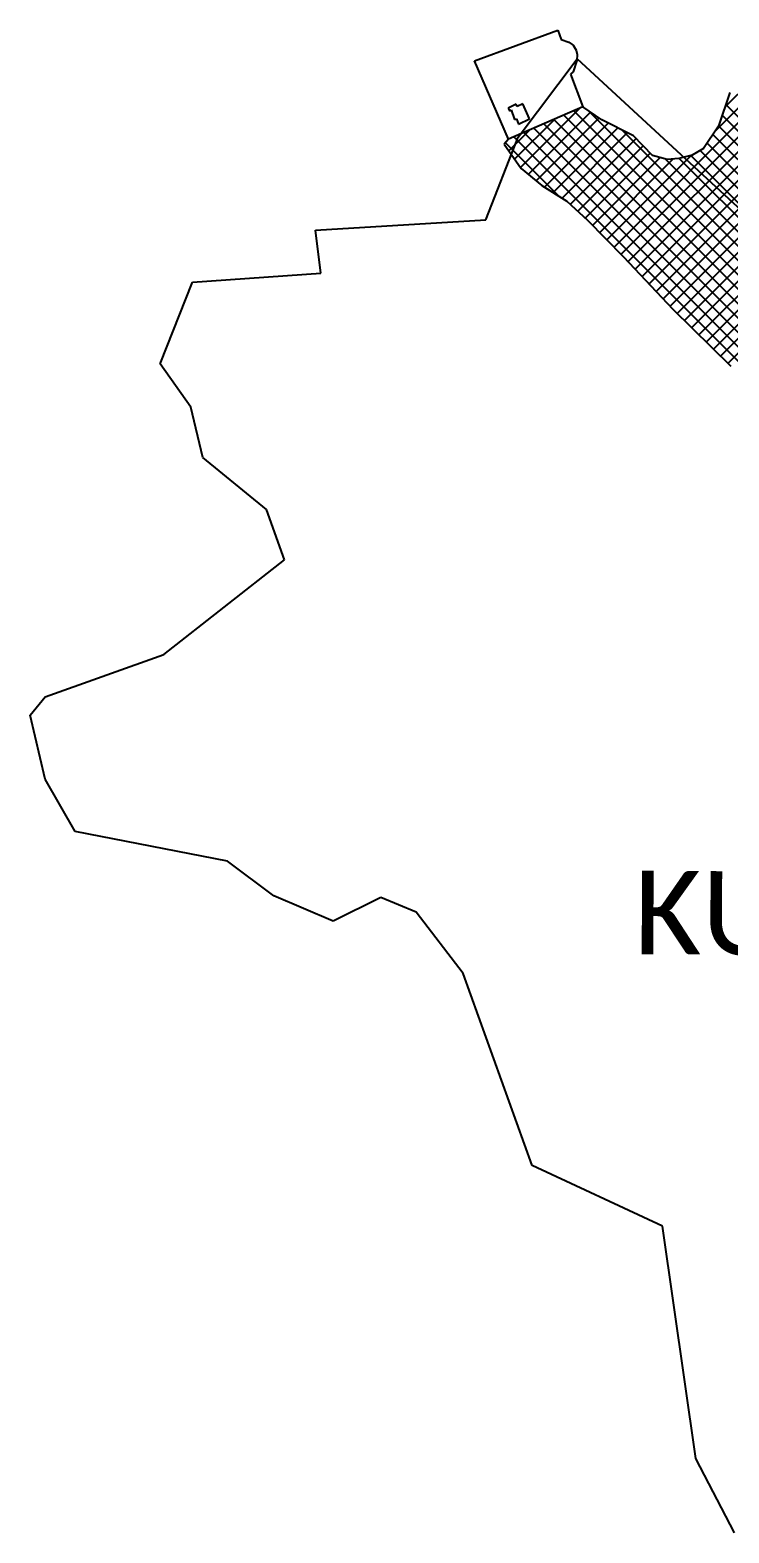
# Model space of a CAD drawing. Header units: metres. Extents: x 307692 to 310306, y 1912326 to 1914731.
# Drawn here: x 307692 to 308564, y 1912523 to 1914397 of the extents above; entities that cross this region are included whole.
import ezdxf

# ---------------------------------------------------------------- set-up
doc = ezdxf.new("R2010")
doc.units = ezdxf.units.M
for name, color, linetype in [('PORT', 5, 'Continuous'), ('village', 3, 'Continuous'), ('VILLAGE NAME', 250, 'Continuous')]:
    doc.layers.add(name, color=color, linetype=linetype)
doc.styles.get("Standard").update_dxf_attribs({"font": 'calibri.ttf'})

msp = doc.modelspace()

# ---------------------------------------------------------------- linework, layer by layer
at = {"layer": 'PORT'}
for p, q in [((308246.7, 1914358.5), (308350.7, 1914397.1)), ((308350.7, 1914397.1), (308354.9, 1914385.1)), ((308354.9, 1914385.1), (308364.5, 1914381.9)), ((308364.5, 1914381.9), (308369.9, 1914378.2)), ((308369.9, 1914378.2), (308373.4, 1914371.9)), ((308373.4, 1914371.9), (308374.8, 1914366.7)), ((308289, 1914261), (308246.7, 1914358.5)), ((308374.5, 1914359.1), (308369.9, 1914345)), ((308374.8, 1914366.7), (308374.5, 1914359.1)), ((308369.9, 1914345), (308366.5, 1914342.1)), ((308366.5, 1914342.1), (308381.7, 1914301.2)), ((308565.5, 1914319), (308551.1, 1914277)), ((308298.6, 1914304.6), (308288.7, 1914299.7)), ((308288.7, 1914299.7), (308290.2, 1914296.5)), ((308381.7, 1914301.2), (308289, 1914261)), ((308381.7, 1914301.2), (308289, 1914261)), ((308290.2, 1914296.5), (308292.4, 1914297.6)), ((308292.4, 1914297.6), (308296.8, 1914285.6)), ((308299.8, 1914301.9), (308298.6, 1914304.6)), ((308307.2, 1914305.1), (308299.8, 1914301.9)), ((308315.5, 1914286.3), (308307.2, 1914305.1)), ((308405.7, 1914285.3), (308381.7, 1914301.2)), ((308296.8, 1914285.6), (308299, 1914286.5)), ((308299, 1914286.5), (308301.5, 1914279.9)), ((308301.5, 1914279.9), (308315.5, 1914286.3)), ((308445, 1914265.3), (308405.7, 1914285.3)), ((308551.1, 1914277), (308532.3, 1914249.3)), ((308289, 1914261), (308283.8, 1914254.6)), ((308468.8, 1914240.7), (308445, 1914265.3)), ((308283.8, 1914254.6), (308305.1, 1914224.3)), ((308487.1, 1914235.7), (308468.8, 1914240.7)), ((308518.3, 1914241), (308501.9, 1914237)), ((308532.3, 1914249.3), (308518.3, 1914241)), ((308305.1, 1914224.3), (308330.8, 1914203.2)), ((308501.9, 1914237), (308487.1, 1914235.7)), ((308330.8, 1914203.2), (308361.9, 1914183.5)), ((308361.9, 1914183.5), (308387.6, 1914159.9)), ((308387.6, 1914159.9), (308432.8, 1914114.3)), ((308432.8, 1914114.3), (308494.3, 1914048.8)), ((308494.3, 1914048.8), (308566.4, 1913977.9))]:
    msp.add_line(p, q, dxfattribs=at)
at = {"layer": 'PORT', "linetype": 'Continuous'}
for p, q in [((308420.8, 1914126.5), (308650.5, 1914356.3)), ((308546.4, 1914270.1), (308639.6, 1914363.2)), ((308429.7, 1914117.4), (308661.5, 1914349.3)), ((308438.5, 1914108.3), (308672.5, 1914342.3)), ((308447.2, 1914099), (308683.5, 1914335.3)), ((308559.3, 1914301), (308591.5, 1914333.1)), ((308455.9, 1914089.7), (308694.4, 1914328.3)), ((308464.6, 1914080.5), (308705.4, 1914321.3)), ((308473.3, 1914071.2), (308716.4, 1914314.3)), ((308304.2, 1914225.5), (308378.6, 1914299.9)), ((309251.8, 1913415.5), (308370.8, 1914296.5)), ((309268.8, 1913416.4), (308388.6, 1914296.6)), ((308482, 1914062), (308727.4, 1914307.4)), ((308490.7, 1914052.7), (308738.5, 1914300.5)), ((309413.4, 1913451.5), (308560.5, 1914304.3)), ((308296.8, 1914236), (308346.9, 1914286.1)), ((308313.8, 1914217.1), (308391.4, 1914294.7)), ((308323.7, 1914209), (308402.2, 1914287.6)), ((309193.6, 1913419.8), (308333.2, 1914280.2)), ((308333.9, 1914201.3), (308413.8, 1914281.2)), ((309213, 1913418.3), (308345.7, 1914285.6)), ((309232.4, 1913416.9), (308358.3, 1914291)), ((308499.6, 1914043.6), (308749.5, 1914293.6)), ((308508.6, 1914034.7), (308760.6, 1914286.7)), ((308517.7, 1914025.8), (308771.6, 1914279.8)), ((309385.7, 1913443.2), (308551.3, 1914277.6)), ((309400.1, 1913446.8), (308555.9, 1914291)), ((308289.4, 1914246.6), (308315.2, 1914272.4)), ((309135.9, 1913423.6), (308295.6, 1914263.9)), ((309155, 1913422.5), (308308.1, 1914269.3)), ((309174.2, 1913421.2), (308320.7, 1914274.8)), ((308344.9, 1914194.3), (308425.7, 1914275.1)), ((308355.9, 1914187.3), (308437.6, 1914269.1)), ((308366.1, 1914179.6), (308448.4, 1914261.8)), ((309284.1, 1913419.1), (308430.5, 1914272.7)), ((308526.7, 1914016.9), (308782.7, 1914272.9)), ((308535.8, 1914008), (308793.7, 1914266)), ((309371.4, 1913439.6), (308544.2, 1914266.8)), ((308544.8, 1913999.1), (308804.8, 1914259.1)), ((308351.4, 1914190.2), (308285.2, 1914256.3)), ((308375.5, 1914171), (308457.2, 1914252.7)), ((308384.9, 1914162.4), (308466, 1914243.6)), ((308411.8, 1914135.5), (308517, 1914240.7)), ((309328.4, 1913428.7), (308516.5, 1914240.5)), ((309342.7, 1913432.3), (308528.2, 1914246.8)), ((309357.1, 1913435.9), (308536.9, 1914256.1)), ((308553.9, 1913990.2), (308815.8, 1914252.2)), ((308562.9, 1913981.3), (308826.9, 1914245.2)), ((308393.9, 1914153.5), (308478.5, 1914238.1)), ((308402.9, 1914144.5), (308494.7, 1914236.4)), ((309299.4, 1913421.8), (308484.8, 1914236.3)), ((309314.1, 1913425), (308502.1, 1914237))]:
    msp.add_line(p, q, dxfattribs=at)
at = {"layer": 'village', "color": 3}
for p, q in [((308301.1, 1914263.3), (308374.7, 1914361.2)), ((308374.7, 1914361.2), (308700.2, 1914060.9)), ((308260.7, 1914160.3), (308301.1, 1914263.3)), ((308048.2, 1914147.4), (308260.7, 1914160.3)), ((308054.9, 1914093.8), (308048.2, 1914147.4)), ((307894.9, 1914082.7), (308054.9, 1914093.8)), ((307854.5, 1913980.7), (307894.9, 1914082.7)), ((307892.5, 1913926.7), (307854.5, 1913980.7)), ((307907.8, 1913864.1), (307892.5, 1913926.7)), ((307987.3, 1913799.3), (307907.8, 1913864.1)), ((308009.4, 1913736.3), (307987.3, 1913799.3)), ((307858.8, 1913618.3), (308009.4, 1913736.3)), ((307711, 1913565.3), (307858.8, 1913618.3)), ((307692, 1913542.5), (307711, 1913565.3)), ((307710.9, 1913462.6), (307692, 1913542.5)), ((307748.4, 1913397.6), (307710.9, 1913462.6)), ((307938.3, 1913360.4), (307748.4, 1913397.6)), ((307996.4, 1913317.2), (307938.3, 1913360.4)), ((308070.4, 1913285.9), (307996.4, 1913317.2)), ((308129.6, 1913315.1), (308070.4, 1913285.9)), ((308173.8, 1913296.8), (308129.6, 1913315.1)), ((308232.5, 1913220.5), (308173.8, 1913296.8)), ((308318.7, 1912981.1), (308232.5, 1913220.5)), ((308481.4, 1912905.3), (308318.7, 1912981.1)), ((308523, 1912615.7), (308481.4, 1912905.3)), ((308571.2, 1912522.7), (308523, 1912615.7))]:
    msp.add_line(p, q, dxfattribs=at)

# ---------------------------------------------------------------- texts
at = {"layer": 'VILLAGE NAME'}
msp.add_text('KUNBIWADI', height=104.04, rotation=359.6762, dxfattribs=at).set_placement((308445.5, 1913244.6))

doc.saveas('drawing.dxf')
